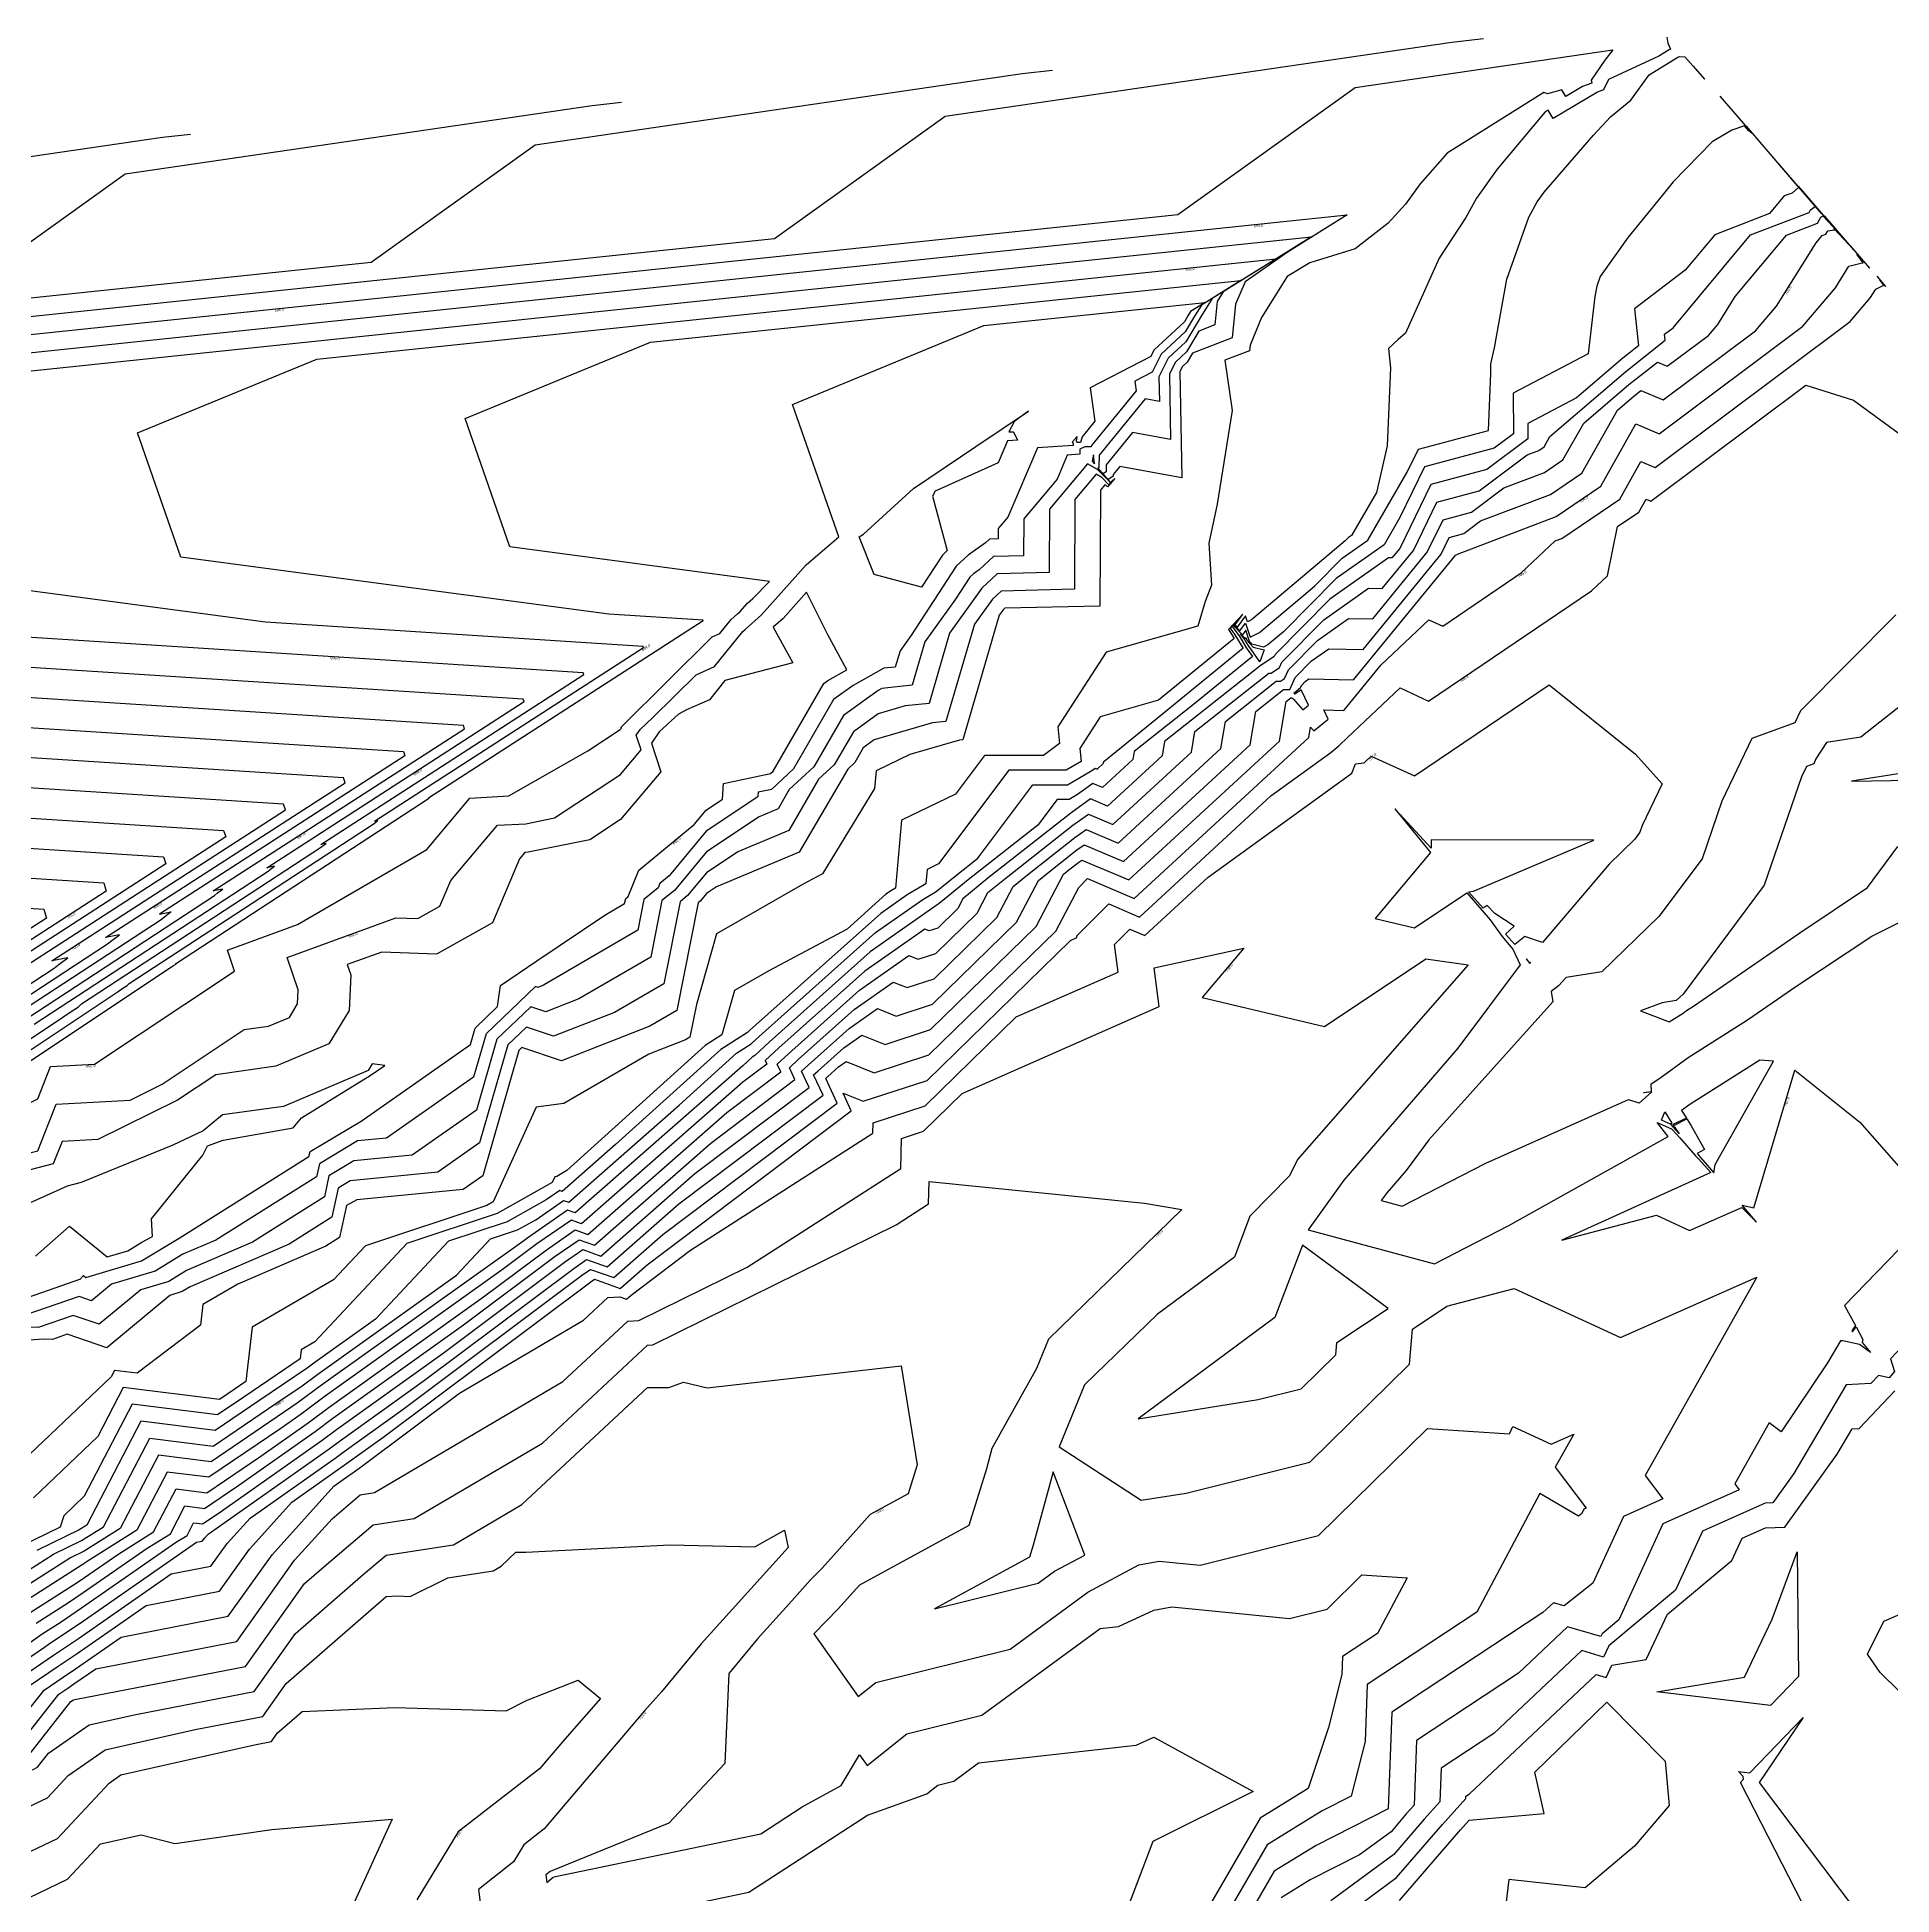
# Model space of a CAD drawing. Extents: x 1684434 to 1702565, y 997334 to 1000228.
# Drawn here: x 1702051.8 to 1702392, y 999886.9 to 1000227.7 of the extents above; entities that cross this region are included whole.
import ezdxf

# ---------------------------------------------------------------- set-up
doc = ezdxf.new("R2010")
doc.units = 0
doc.layers.add('Default', color=7, linetype='Continuous')

msp = doc.modelspace()

# ---------------------------------------------------------------- linework, layer by layer
at = {"layer": 'Default'}
for points in [[(1701858.35, 1000156.32), (1702187.01, 1000190.71), (1702218.33, 1000213.15), (1702311.28, 1000226.73), (1702317.07, 1000227.38)], [(1702350.72, 1000227.65), (1702350.93, 1000226.57), (1702351.43, 1000225.45), (1702351.17, 1000225.33), (1702349.28, 1000224.18), (1702340.05, 1000219.87), (1702339.1, 1000217.99), (1702338.01, 1000217.58), (1702329.85, 1000212.74), (1702328.94, 1000214.25), (1702328.43, 1000213.97), (1702319.61, 1000203.42), (1702315.81, 1000198.11), (1702313.84, 1000194.54), (1702308.96, 1000187.13), (1702302.77, 1000173.36), (1702301.47, 1000172.21), (1702299.69, 1000170.53), (1702300.04, 1000166.98), (1702299.41, 1000152.66), (1702297.45, 1000144.14), (1702292.88, 1000136.26), (1702292.33, 1000135.87), (1702291.73, 1000135.26), (1702274.52, 1000120.75), (1702273.79, 1000120.38), (1702273.43, 1000121.47), (1702271.93, 1000119.43), (1702271.54, 1000119.85), (1702272.94, 1000121.82), (1702270.31, 1000118.98), (1702270.69, 1000118.45), (1702271.34, 1000117.37), (1702257.45, 1000106), (1702246.76, 1000103), (1702243.02, 1000097.18), (1702243.27, 1000094.78), (1702240.55, 1000093.16), (1702230.01, 1000093.18), (1702217.12, 1000075.98), (1702215.03, 1000074.98), (1702214.79, 1000072.36), (1702211.36, 1000070.3), (1702206.52, 1000066.9), (1702182.47, 1000045.41), (1702182.09, 1000045.06), (1702177.2, 1000041.97), (1702157.88, 1000024.51), (1702148.1, 1000015.92), (1702147.66, 1000016.07), (1702145.18, 1000014.36), (1702138.02, 1000010.36), (1702127.26, 1000006.77), (1702113.86, 999992.48), (1702102.55, 999984.4), (1702101.29, 999983.47), (1702092.62, 999977.59), (1702084.44, 999972.04), (1702070.81, 999973.76), (1702060.89, 999954.72), (1702059.5, 999953.84), (1702051.69, 999950.04)], [(1701919.54, 1000159.39), (1702261, 1000195.12), (1702293.54, 1000218.43), (1702340.85, 1000225.35), (1702339.36, 1000223.44), (1702336.87, 1000219.79), (1702336.97, 1000219.23), (1702335.27, 1000218.58), (1702332.2, 1000216.76), (1702331.46, 1000218.01), (1702328.85, 1000217.28), (1702328.16, 1000217.51)], [(1702047.11, 999944.46), (1702054.8, 999949.38), (1702059.94, 999951.88), (1702063.96, 999954.4), (1702072.42, 999970.65), (1702084.05, 999969.19), (1702095.55, 999976.99), (1702100.39, 999980.27), (1702103.25, 999982.38), (1702128.68, 1000000.56), (1702134.91, 1000007.19), (1702139.9, 1000008.86), (1702143.23, 1000010.72), (1702148.36, 1000014.27), (1702149.28, 1000013.94), (1702169.55, 1000031.75), (1702180.08, 1000041.27), (1702182.75, 1000042.96), (1702184.25, 1000044.35), (1702205.55, 1000063.38), (1702214.22, 1000069.46), (1702216.68, 1000070.94), (1702218.94, 1000072.79), (1702224.34, 1000077.03), (1702234.43, 1000090.49), (1702240.81, 1000090.48), (1702245.24, 1000093.12), (1702245.84, 1000093.55), (1702246.21, 1000093.39), (1702247.38, 1000094.48), (1702247.43, 1000094.79), (1702249.73, 1000096.6), (1702258.23, 1000103.53), (1702273, 1000115.62), (1702271.54, 1000118.04), (1702270.67, 1000119.24), (1702272.28, 1000120.98), (1702271.43, 1000119.77), (1702272.4, 1000118.73), (1702273.45, 1000120.16), (1702274.31, 1000117.57), (1702276.03, 1000118.45), (1702286.07, 1000126.92), (1702291.2, 1000132.09), (1702295.88, 1000135.4), (1702303.12, 1000147.87), (1702305.15, 1000152.06), (1702318.04, 1000155.51), (1702318.42, 1000166), (1702318.42, 1000167.7), (1702319.09, 1000170.69), (1702321.4, 1000183.27), (1702325.42, 1000194.63), (1702326.97, 1000197.44), (1702328.21, 1000199.19), (1702337.28, 1000209.67), (1702340.37, 1000213.03), (1702344.13, 1000216.11), (1702347.49, 1000220.77), (1702352.77, 1000223.98), (1702353.09, 1000224.13), (1702354.05, 1000224.02), (1702357.5, 1000220.1), (1702357.7, 1000219.93), (1702355.65, 1000222.31)], [(1702238.01, 1000221.54), (1702232.45, 1000220.92), (1702143.12, 1000207.86), (1702113.03, 1000186.3), (1701797.17, 1000153.25)], [(1702360.46, 1000216.81), (1702366.36, 1000209.95), (1702365.77, 1000210.44), (1702364.96, 1000211.36), (1702362.65, 1000210.57), (1702359.02, 1000208.42), (1702351.92, 1000201.11), (1702349.61, 1000198.31), (1702343.62, 1000190.95), (1702338.51, 1000183.74), (1702337.89, 1000182), (1702337.54, 1000180.08), (1702336.31, 1000169.56), (1702322.55, 1000162.36), (1702322.58, 1000154.87), (1702319.08, 1000152.25), (1702306.28, 1000148.82), (1702301.78, 1000139.53), (1702298.88, 1000134.54), (1702290.06, 1000128.32), (1702280.41, 1000118.57), (1702277.54, 1000116.15), (1702276.77, 1000115.76), (1702274.63, 1000116.29), (1702274.41, 1000116.52), (1702274.15, 1000116.79), (1702273.47, 1000118.84), (1702272.88, 1000118.03), (1702271.32, 1000119.69), (1702271.63, 1000120.13), (1702271.04, 1000119.5), (1702272.38, 1000117.64), (1702273.53, 1000115.73), (1702273.76, 1000115.4), (1702273.95, 1000115.12), (1702274.71, 1000114.02), (1702263.92, 1000105.23), (1702253.01, 1000096.63), (1702252.76, 1000095.15), (1702247.18, 1000090), (1702245.43, 1000090.74), (1702242.61, 1000088.72), (1702241.07, 1000087.79), (1702238.86, 1000087.8), (1702235.35, 1000083.12), (1702222.57, 1000073.1), (1702217.24, 1000068.71), (1702217.08, 1000068.62), (1702204.58, 1000059.86), (1702186.04, 1000043.29), (1702183.41, 1000040.85), (1702182.96, 1000040.57), (1702181.21, 1000038.98), (1702150.46, 1000011.96), (1702149.07, 1000012.46), (1702141.76, 1000007.41), (1702141.04, 1000006.87), (1702103.94, 999980.36), (1702099.5, 999977.08), (1702098.48, 999976.38), (1702083.67, 999966.33), (1702074.03, 999967.55), (1702067.02, 999954.08), (1702060.38, 999949.92), (1702057.9, 999948.71), (1702048.23, 999942.52)], [(1702328.16, 1000217.51), (1702310.41, 1000206.36), (1702305.46, 1000200.74), (1702302.8, 1000197.04), (1702299.59, 1000193.54), (1702293.55, 1000188.82), (1702285.26, 1000186.26), (1702281.07, 1000183.73), (1702276.4, 1000176.21), (1702274.27, 1000171.16), (1702274.17, 1000170.12), (1702269.63, 1000168.37), (1702271.01, 1000159.16), (1702268.23, 1000141.97), (1702266.73, 1000134.82), (1702267.21, 1000127.12), (1702266.06, 1000124.1), (1702264.71, 1000119.59), (1702247.87, 1000114.86), (1702239.02, 1000101.11), (1702239.34, 1000098.08), (1702236.39, 1000095.85), (1702225.59, 1000095.87), (1702220.26, 1000088.77), (1702210.35, 1000084.04), (1702209.23, 1000071.57), (1702208.51, 1000071.14), (1702207.48, 1000070.43), (1702200.35, 1000064.05), (1702186, 1000056.35), (1702179.67, 1000052.74), (1702177.39, 1000044.61), (1702174.31, 1000042.67), (1702148.94, 1000019.73), (1702147.09, 1000018.66), (1702146.77, 1000018.61), (1702146.28, 1000017.53), (1702136.14, 1000011.86), (1702119.62, 1000006.34), (1702102.69, 999988.3), (1702100.2, 999986.86), (1702100.01, 999985.19), (1702089.69, 999978.2), (1702084.83, 999974.9), (1702069.19, 999976.87), (1702060.41, 999960), (1702056.66, 999956.43), (1702055.97, 999954.3), (1702048.59, 999950.71)], [(1702039.04, 1000181.89), (1702067.92, 1000202.58), (1702153.62, 1000215.11), (1702158.96, 1000215.7)], [(1701992.71, 1000197.3), (1702074.8, 1000209.3), (1702079.91, 1000209.87)], [(1702365.27, 1000211.31), (1702375.02, 1000199.97), (1702374.89, 1000200.08), (1702373.73, 1000199.02), (1702372.28, 1000198.57), (1702369.58, 1000195.3), (1702359.53, 1000191.41), (1702354.11, 1000184.93), (1702344.79, 1000177.79), (1702345.55, 1000171.04), (1702342.65, 1000168.76), (1702334.14, 1000161.46), (1702325.22, 1000156.78), (1702325.23, 1000153.97), (1702317.68, 1000148.34), (1702307.41, 1000145.59), (1702301.73, 1000133.85), (1702300.3, 1000132.11), (1702299.67, 1000132.12), (1702288.93, 1000124.54), (1702278.88, 1000114.4), (1702278.71, 1000114.03), (1702276.44, 1000112.5), (1702276.39, 1000112.5), (1702258.59, 1000098.46), (1702258.14, 1000095.82), (1702248.15, 1000086.61), (1702245.03, 1000087.93), (1702241.39, 1000085.32), (1702226.2, 1000073.4), (1702221.59, 1000069.61), (1702220.64, 1000067.79), (1702216.97, 1000064.22), (1702215.39, 1000063.71), (1702214.59, 1000064.03), (1702203.62, 1000056.34), (1702187.83, 1000042.23), (1702185.32, 1000039.91), (1702185.61, 1000039.28), (1702181.2, 1000035.96), (1702151.64, 1000009.99), (1702149.77, 1000010.65), (1702143.45, 1000006.29), (1702137.35, 1000001.72), (1702104.63, 999978.33), (1702100.21, 999975.06), (1702096.46, 999972.42), (1702083.28, 999963.48), (1702075.64, 999964.44), (1702070.08, 999953.77), (1702061.16, 999948.16), (1702060.78, 999947.9), (1702060.69, 999947.84), (1702049.35, 999940.59)], [(1702050.47, 999938.65), (1702059.12, 999944.18), (1702060.49, 999945.11), (1702066.55, 999949.31), (1702073.14, 999953.45), (1702077.25, 999961.33), (1702082.89, 999960.62), (1702092.62, 999967.23), (1702101.49, 999973.47), (1702105.32, 999976.31), (1702133.66, 999996.56), (1702145.14, 1000005.16), (1702150.47, 1000008.85), (1702152.82, 1000008.01), (1702178.27, 1000030.38), (1702188.2, 1000037.85), (1702187.54, 1000039.25), (1702189.62, 1000041.17), (1702202.65, 1000052.82), (1702211.71, 1000059.17), (1702213.37, 1000058.5), (1702216.65, 1000059.56), (1702224.24, 1000066.97), (1702226.2, 1000070.73), (1702229.83, 1000073.71), (1702241.76, 1000083.07), (1702244.63, 1000085.13), (1702249.13, 1000083.22), (1702263.52, 1000096.5), (1702264.17, 1000100.3), (1702277.73, 1000110.99), (1702278.15, 1000111), (1702279.66, 1000112.02), (1702280.1, 1000113), (1702287.79, 1000120.77), (1702296.01, 1000126.57), (1702298.53, 1000126.52), (1702304.26, 1000133.51), (1702308.54, 1000142.36), (1702316.29, 1000144.43), (1702325.11, 1000151.02), (1702327.24, 1000151.83), (1702328.21, 1000152.48), (1702329.29, 1000154.41), (1702343.2, 1000166.34), (1702350.44, 1000172.04), (1702350.32, 1000173.17), (1702351.87, 1000174.35), (1702366.09, 1000191.36), (1702376.82, 1000195.51), (1702377.08, 1000195.97), (1702377.91, 1000196.6), (1702379.12, 1000195.3), (1702370.08, 1000205.81)], [(1702051.58, 999936.71), (1702057.54, 999940.52), (1702060.21, 999942.31), (1702071.95, 999950.46), (1702076.21, 999953.13), (1702078.86, 999958.23), (1702082.5, 999957.77), (1702088.79, 999962.03), (1702102.78, 999971.89), (1702106.01, 999974.29), (1702129.97, 999991.41), (1702146.83, 1000004.04), (1702151.18, 1000007.04), (1702154, 1000006.03), (1702175.35, 1000024.79), (1702190.78, 1000036.42), (1702189.77, 1000038.6), (1702191.4, 1000040.12), (1702201.68, 1000049.3), (1702208.83, 1000054.31), (1702211.36, 1000053.29), (1702216.32, 1000054.91), (1702227.84, 1000066.14), (1702230.82, 1000071.85), (1702233.46, 1000074.01), (1702242.14, 1000080.82), (1702244.22, 1000082.32), (1702250.1, 1000079.82), (1702268.9, 1000097.17), (1702269.74, 1000102.13), (1702279.07, 1000109.49), (1702279.85, 1000109.5), (1702280.6, 1000110), (1702281.32, 1000111.6), (1702286.66, 1000116.99), (1702292.36, 1000121.02), (1702296.77, 1000120.92), (1702306.79, 1000133.16), (1702309.68, 1000139.12), (1702314.9, 1000140.52), (1702320.84, 1000144.96), (1702328.3, 1000147.8), (1702331.68, 1000150.09), (1702335.48, 1000156.82), (1702343.75, 1000163.92), (1702349, 1000168.05), (1702350.82, 1000167.29), (1702358.35, 1000172.92), (1702360.06, 1000174.94), (1702363.29, 1000180.1), (1702372.66, 1000191.3), (1702378.35, 1000193.51), (1702378.97, 1000194.6), (1702379.34, 1000194.88), (1702382.07, 1000191.96), (1702374.89, 1000200.31)], [(1701980.72, 1000162.46), (1702292.08, 1000195.04), (1702281.27, 1000188.3), (1702273.35, 1000182.77), (1702271.61, 1000178.65), (1702270.99, 1000172.49), (1702263.69, 1000169.68), (1702262.72, 1000168.06), (1702261.86, 1000167.25), (1702261.41, 1000166.34), (1702261.75, 1000146.82), (1702250.38, 1000148.9), (1702249.18, 1000147.43), (1702249.17, 1000147.1), (1702248.18, 1000146.46)], [(1702048.65, 999931.89), (1702052.7, 999934.77), (1702055.97, 999936.86), (1702059.93, 999939.52), (1702077.34, 999951.61), (1702079.27, 999952.82), (1702080.47, 999955.12), (1702082.12, 999954.91), (1702084.96, 999956.84), (1702104.06, 999970.3), (1702106.71, 999972.26), (1702126.28, 999986.25), (1702148.52, 1000002.91), (1702151.88, 1000005.23), (1702155.18, 1000004.06), (1702172.42, 1000019.21), (1702193.37, 1000034.99), (1702191.99, 1000037.95), (1702193.19, 1000039.06), (1702200.72, 1000045.78), (1702205.95, 1000049.45), (1702209.34, 1000048.08), (1702216, 1000050.25), (1702231.44, 1000065.32), (1702235.44, 1000072.97), (1702237.09, 1000074.32), (1702242.52, 1000078.58), (1702243.82, 1000079.51), (1702251.07, 1000076.43), (1702274.28, 1000097.84), (1702275.32, 1000103.97), (1702280.41, 1000107.98), (1702281.54, 1000108), (1702281.57, 1000107.98), (1702281.54, 1000108), (1702281.56, 1000108.01), (1702282.54, 1000110.2), (1702285.52, 1000113.22), (1702288.71, 1000115.47), (1702295.01, 1000115.33), (1702309.32, 1000132.81), (1702310.81, 1000135.89), (1702313.5, 1000136.61), (1702316.57, 1000138.9), (1702329.36, 1000143.77), (1702335.15, 1000147.69), (1702341.67, 1000159.24), (1702344.3, 1000161.5), (1702345.97, 1000162.82), (1702350.07, 1000161.1), (1702367.02, 1000173.78), (1702370.85, 1000178.32), (1702378.12, 1000189.93), (1702379.22, 1000191.25), (1702379.89, 1000191.51), (1702380.25, 1000192.15), (1702381.53, 1000192.3), (1702381.34, 1000192.57), (1702385.03, 1000188.62), (1702379.7, 1000194.81)], [(1702041.9, 1000165.53), (1702285.57, 1000191.02)], [(1702044.93, 999926.72), (1702053.1, 999932.32), (1702053.82, 999932.83), (1702054.4, 999933.2), (1702059.65, 999936.73), (1702081, 999951.55), (1702082.07, 999951.75), (1702082.51, 999952.37), (1702083.14, 999953.06), (1702105.34, 999968.72), (1702107.4, 999970.24), (1702122.59, 999981.1), (1702150.21, 1000001.79), (1702152.58, 1000003.43), (1702156.36, 1000002.08), (1702169.5, 1000013.63), (1702195.96, 1000033.56), (1702194.22, 1000037.29), (1702194.98, 1000038), (1702199.75, 1000042.26), (1702203.07, 1000044.59), (1702207.32, 1000042.87), (1702215.68, 1000045.6), (1702235.05, 1000064.49), (1702240.06, 1000074.08), (1702240.72, 1000074.63), (1702242.89, 1000076.33), (1702243.41, 1000076.7), (1702252.05, 1000073.04), (1702279.66, 1000098.52), (1702280.9, 1000105.8), (1702281.75, 1000106.47), (1702281.94, 1000106.47), (1702282.09, 1000106.36), (1702282.18, 1000106.3), (1702283.94, 1000104.28), (1702284.97, 1000105.1), (1702283.67, 1000107.92), (1702282.46, 1000107.14), (1702282.41, 1000107.21), (1702282.31, 1000107.32), (1702283.55, 1000108.35), (1702283.76, 1000108.81), (1702284.39, 1000109.44), (1702285.06, 1000109.92), (1702293.25, 1000109.74), (1702311.85, 1000132.46), (1702311.94, 1000132.65), (1702312.11, 1000132.7), (1702312.3, 1000132.84), (1702330.42, 1000139.74), (1702338.63, 1000145.3), (1702345.05, 1000156.7), (1702349.32, 1000154.91), (1702375.68, 1000174.63), (1702381.64, 1000181.69), (1702384.11, 1000185.63), (1702386.32, 1000186.2), (1702386.72, 1000186.25), (1702385.58, 1000187.85), (1702387.98, 1000185.28), (1702384.51, 1000189.31)], [(1702285.57, 1000191.02), (1702269.35, 1000180.92), (1702268.24, 1000179.18), (1702267.8, 1000174.86), (1702264.88, 1000173.74), (1702262.6, 1000169.91), (1702260.55, 1000168), (1702259.49, 1000165.84), (1702259.7, 1000153.83), (1702252.7, 1000155.11), (1702247.87, 1000149.21), (1702247.85, 1000147.9), (1702247.26, 1000147.52), (1702248.59, 1000145.93), (1702248.98, 1000146.27), (1702248.37, 1000145.55), (1702247.07, 1000146.9), (1702246.04, 1000147.48), (1702242.14, 1000142.81), (1702242.06, 1000126.38), (1702228.59, 1000126.05), (1702227, 1000124.57), (1702223.71, 1000119.97), (1702218.47, 1000102.09), (1702216, 1000101.84), (1702205.32, 1000098.74), (1702203.3, 1000097.27), (1702201.75, 1000094.59), (1702200.46, 1000093.39), (1702191.58, 1000078.16), (1702176.42, 1000071.77), (1702174.59, 1000070.55), (1702173.49, 1000069.21), (1702173.05, 1000068.86), (1702169.13, 1000049.11), (1702164.19, 1000046.23), (1702147.97, 1000039.89), (1702140.7, 1000042.31), (1702140.13, 1000041.77), (1702133.52, 1000018.78), (1702129.94, 1000016.28), (1702110.42, 1000014.36), (1702108.52, 1000013.34), (1702107.27, 1000007.44), (1702104.76, 1000005.87), (1702088.6, 999998.91), (1702082.2, 999995.19), (1702081.76, 999991.4), (1702070.11, 999982.56), (1702065.97, 999983.08), (1702065.35, 999981.88), (1702045.5, 999963.03)], [(1702279.07, 1000187.01), (1702267.35, 1000179.71), (1702265.28, 1000176.46), (1702262.47, 1000171.76), (1702259.25, 1000168.75), (1702257.57, 1000165.34), (1702257.65, 1000160.84), (1702255.02, 1000161.32), (1702246.57, 1000151), (1702246.53, 1000148.7), (1702246.33, 1000148.57), (1702247.98, 1000146.6), (1702246.27, 1000148.37), (1702244.43, 1000149.41), (1702237.46, 1000141.05), (1702237.4, 1000129.45), (1702227.89, 1000129.23), (1702225.05, 1000126.57), (1702219.17, 1000118.34), (1702215.38, 1000105.43), (1702211.01, 1000104.98), (1702206.05, 1000103.54), (1702201.5, 1000100.23), (1702198, 1000094.19), (1702195.11, 1000091.51), (1702189.64, 1000082.13), (1702180.31, 1000078.2), (1702174.57, 1000074.37), (1702171.1, 1000070.17), (1702169.72, 1000069.06), (1702166.74, 1000054.01), (1702157.67, 1000048.73), (1702146.52, 1000044.37), (1702141.52, 1000046.03), (1702138.13, 1000042.8), (1702132.95, 1000024.81), (1702125.26, 1000019.42), (1702109.22, 1000017.84), (1702106.99, 1000016.51), (1702105.86, 1000011.17), (1702098.02, 1000006.24), (1702079.85, 999998.41), (1702078.4, 999997.53), (1702076.12, 999996.85), (1702064.55, 999987.22), (1702057.31, 999989.7), (1702054.6, 999988.76), (1702052.94, 999988.8), (1702032.07, 999987.33)], [(1702047.33, 1000037.71), (1702076.42, 1000057.1), (1702076.79, 1000057.36), (1702077.19, 1000057.62), (1702077.35, 1000057.77), (1702123.57, 1000088), (1702123.64, 1000088.05), (1702123.75, 1000088.13), (1702123.54, 1000088.09), (1702173.96, 1000120.65), (1702173.94, 1000120.7), (1702156.63, 1000121.81), (1702078.13, 1000132.28), (1702070.21, 1000155.06), (1702103.08, 1000168.6), (1702279.07, 1000187.01)], [(1702038.82, 1000026.27), (1702051.89, 1000032.89), (1702054.21, 1000038.8), (1702062.32, 1000039.23), (1702078.86, 1000050.26), (1702087.97, 1000056.31), (1702086.67, 1000060.15), (1702099.54, 1000064.86), (1702123.23, 1000078.65), (1702131.16, 1000088.04), (1702138.3, 1000088.45), (1702152.8, 1000096.72), (1702158.74, 1000100.62), (1702158.98, 1000100.9), (1702158.92, 1000101.07), (1702158.97, 1000101.14), (1702159.11, 1000101.27), (1702175.62, 1000117.65), (1702176.98, 1000118.26), (1702179.06, 1000120.83), (1702180.23, 1000121.87), (1702180.73, 1000122.31), (1702182.09, 1000123.84), (1702183.08, 1000124.69), (1702186.09, 1000127.77), (1702138.47, 1000134.13), (1702130.28, 1000157.67), (1702164.26, 1000171.67), (1702272.56, 1000183)], [(1702047.64, 999925.96), (1702054.76, 999930.84), (1702059.37, 999933.93), (1702076.39, 999945.75), (1702083.66, 999947.16), (1702086.63, 999951.34), (1702090.83, 999955.99), (1702106.63, 999967.13), (1702108.09, 999968.21), (1702118.9, 999975.94), (1702151.9, 1000000.66), (1702153.29, 1000001.62), (1702157.54, 1000000.11), (1702166.57, 1000008.04), (1702198.55, 1000032.13), (1702196.44, 1000036.64), (1702196.76, 1000036.94), (1702198.78, 1000038.74), (1702200.19, 1000039.73), (1702205.3, 1000037.67), (1702215.35, 1000040.94), (1702238.65, 1000063.67), (1702242.85, 1000071.69), (1702244.44, 1000073.29), (1702253.02, 1000069.65), (1702285.05, 1000099.19), (1702285.36, 1000101.07), (1702285.95, 1000100.4), (1702288.61, 1000102.53), (1702287.83, 1000104.23), (1702291.49, 1000104.15), (1702298.35, 1000112.54), (1702307.09, 1000120.77), (1702309.61, 1000119.61), (1702324.03, 1000129.36), (1702330.24, 1000135.24), (1702331.48, 1000135.71), (1702342.1, 1000142.91), (1702345.99, 1000149.81), (1702348.57, 1000148.72), (1702384.34, 1000175.48), (1702388.09, 1000179.92), (1702389.04, 1000181.41), (1702390.51, 1000182.16), (1702389.82, 1000183.13), (1702390.93, 1000181.94), (1702389.32, 1000183.81)], [(1702272.56, 1000183), (1702265.35, 1000178.5), (1702264.07, 1000176.5), (1702262.35, 1000173.61), (1702257.95, 1000169.5), (1702256.32, 1000166.2), (1702253.14, 1000164.56), (1702253.39, 1000162.8), (1702245.16, 1000152.73), (1702245.1, 1000152.52), (1702243.99, 1000152.52), (1702243.07, 1000152.06), (1702243.03, 1000151.16), (1702240.75, 1000150.99), (1702238.86, 1000146.59), (1702232.77, 1000139.3), (1702232.74, 1000132.53), (1702227.19, 1000132.4), (1702224.56, 1000129.94), (1702223.54, 1000129.22), (1702222.84, 1000128.58), (1702220.24, 1000124.58), (1702214.62, 1000116.71), (1702212.29, 1000108.76), (1702206.73, 1000108.19), (1702206.06, 1000107.82), (1702199.69, 1000103.19), (1702194.26, 1000093.8), (1702189.75, 1000089.63), (1702187.7, 1000086.11), (1702184.21, 1000084.64), (1702174.54, 1000078.2), (1702168.72, 1000071.13), (1702166.39, 1000069.26), (1702164.34, 1000058.91), (1702151.15, 1000051.23), (1702145.07, 1000048.85), (1702142.35, 1000049.76), (1702136.13, 1000043.82), (1702132.39, 1000030.83), (1702120.57, 1000022.55), (1702109.88, 1000021.5), (1702105.27, 1000018.75), (1702104.46, 1000014.89), (1702091.28, 1000006.61), (1702079.16, 1000001.39), (1702075.91, 999999.4), (1702070.78, 999997.89), (1702063.15, 999991.54), (1702058.39, 999993.18), (1702051.97, 999990.94), (1702048.05, 999991.03)], [(1702047.02, 1000022.11), (1702051.91, 1000023.38), (1702055.27, 1000031.94), (1702068.83, 1000032.67), (1702074.69, 1000035.56), (1702089.77, 1000045.59), (1702094.19, 1000046.2), (1702098.08, 1000047.84), (1702099.56, 1000050.31), (1702099.68, 1000052.91), (1702097.67, 1000058.83), (1702117.56, 1000066.11), (1702121.58, 1000065.96), (1702125.67, 1000068.24), (1702127.67, 1000072.94), (1702136.21, 1000083.07), (1702141.41, 1000083.36), (1702146.65, 1000084.43), (1702158.76, 1000092.37), (1702162.58, 1000096.9), (1702161.69, 1000099.6), (1702162.44, 1000100.69), (1702164.68, 1000102.77), (1702172.65, 1000110.68), (1702176.05, 1000112.19), (1702181.23, 1000118.63), (1702181.67, 1000119.01), (1702184.67, 1000121.66), (1702192.87, 1000130.88), (1702198.81, 1000135.97), (1702190.35, 1000160.28), (1702225.44, 1000174.73), (1702266.05, 1000178.98), (1702263.35, 1000177.3), (1702262.87, 1000176.55), (1702262.22, 1000175.46), (1702256.64, 1000170.24), (1702256.07, 1000169.1), (1702244.96, 1000163.34), (1702245.83, 1000157.21), (1702243.48, 1000154.33), (1702243.18, 1000153.31), (1702242.64, 1000153.31), (1702242.42, 1000153.54)], [(1702050.34, 999925.19), (1702055.65, 999928.84), (1702059.09, 999931.14), (1702071.78, 999939.95), (1702085.24, 999942.57), (1702090.75, 999950.31), (1702098.52, 999958.92), (1702107.91, 999965.55), (1702108.78, 999966.19), (1702115.21, 999970.78), (1702153.59, 999999.54), (1702153.99, 999999.81), (1702158.72, 999998.13), (1702163.65, 1000002.46), (1702201.13, 1000030.7), (1702199.63, 1000033.93), (1702203.28, 1000032.46), (1702215.03, 1000036.28), (1702241.35, 1000061.96), (1702242.52, 1000062.47), (1702242.48, 1000062.79), (1702248.34, 1000068.65), (1702254, 1000066.25), (1702278.07, 1000088.46), (1702289.11, 1000096.43), (1702290.56, 1000097.65), (1702290.6, 1000097.75), (1702290.69, 1000097.76), (1702292.09, 1000099.11), (1702301.8, 1000108.27), (1702307.03, 1000105.87), (1702336.91, 1000126.06), (1702339.84, 1000128.83), (1702341.65, 1000137.86), (1702345.57, 1000140.51), (1702346.92, 1000142.91), (1702347.82, 1000142.54), (1702376.25, 1000163.8), (1702384.99, 1000161.05), (1702399.79, 1000150.24)], [(1702233.65, 1000159.05), (1702231.69, 1000157.62), (1702230.99, 1000157.07), (1702230.03, 1000155.26), (1702230.9, 1000155.26), (1702231.61, 1000153.72), (1702229.77, 1000153.58), (1702228.06, 1000149.59), (1702216.5, 1000144.37), (1702216.04, 1000143.47), (1702218.74, 1000133.46), (1702217.84, 1000132.63), (1702214.01, 1000126.73), (1702205.3, 1000129.08), (1702202.58, 1000135.99), (1702203.36, 1000136.47), (1702212.52, 1000144.86), (1702223.96, 1000152.56), (1702233.65, 1000159.05)], [(1702242.42, 1000153.54), (1702242.57, 1000154.41), (1702241.67, 1000153.37), (1702241.83, 1000153.12), (1702241.82, 1000152.77), (1702235.26, 1000152.29), (1702229.82, 1000139.62), (1702228.08, 1000137.54), (1702228.08, 1000135.61), (1702226.49, 1000135.57), (1702225.74, 1000134.87), (1702222.54, 1000132.62), (1702220.34, 1000130.61), (1702212.18, 1000118.03), (1702210.07, 1000115.08), (1702209.2, 1000112.1), (1702207.11, 1000111.89), (1702201.45, 1000108.74), (1702197.89, 1000106.15), (1702190.51, 1000093.41), (1702186.47, 1000089.67), (1702184.02, 1000089.15), (1702183.95, 1000088.31), (1702174.51, 1000082.02), (1702167.72, 1000073.79), (1702166.03, 1000072.39), (1702165.7, 1000071.58), (1702163.06, 1000069.46), (1702161.94, 1000063.82), (1702144.64, 1000053.73), (1702143.63, 1000053.33), (1702143.17, 1000053.48), (1702134.13, 1000044.85), (1702131.83, 1000036.86), (1702115.89, 1000025.69), (1702110.54, 1000025.17), (1702103.55, 1000020.98), (1702103.05, 1000018.61), (1702084.54, 1000006.99), (1702078.48, 1000004.38), (1702073.41, 1000001.28), (1702065.44, 999998.92), (1702061.76, 999995.86), (1702059.46, 999996.65), (1702049.34, 999993.13)], [(1702245.33, 1000149.88), (1702245.71, 1000149.4), (1702245.54, 1000151.01), (1702245.33, 1000149.88)], [(1702248.18, 1000146.46), (1702248.6, 1000145.96), (1702249.45, 1000146.7), (1702248.14, 1000145.15), (1702247.87, 1000145.43), (1702247.65, 1000145.55), (1702246.83, 1000144.57), (1702246.73, 1000123.3), (1702229.29, 1000122.88), (1702228.96, 1000122.57), (1702228.26, 1000121.6), (1702221.56, 1000098.75), (1702221, 1000098.7), (1702211.89, 1000096.06), (1702205.68, 1000093.09), (1702205.38, 1000089.85), (1702195.86, 1000074.2), (1702192.19, 1000072.23), (1702176.37, 1000063.19), (1702172.71, 1000050.2), (1702171.53, 1000044.21), (1702170.7, 1000043.73), (1702163.97, 1000041.1), (1702148.38, 1000032.06), (1702143.31, 1000031.36), (1702135.44, 1000014.03), (1702134.25, 1000013.36), (1702111.98, 1000005.92), (1702106.12, 999999.67), (1702091.2, 999991.02), (1702090.05, 999981.03), (1702086.76, 999978.81), (1702085.22, 999977.76), (1702067.58, 999979.97), (1702062.88, 999970.94), (1702051.08, 999959.73)], [(1702438.73, 1000127.25), (1702436.21, 1000130.04), (1702430.71, 1000136.16), (1702429.82, 1000134.95), (1702428.47, 1000134.85), (1702424.54, 1000131.03), (1702403.2, 1000095.27), (1702401.36, 1000093.82), (1702384.62, 1000091.17), (1702402.83, 1000091.48), (1702403.83, 1000092.27), (1702409.71, 1000096.74), (1702440.79, 1000120.96), (1702442.64, 1000121.8), (1702443.23, 1000122.02), (1702443.15, 1000122.21), (1702438.73, 1000127.25)], [(1702038.34, 1000033.73), (1702066.46, 1000052.48), (1702067.32, 1000053.07), (1702068.28, 1000053.7), (1702068.64, 1000054.04), (1702113.76, 1000083.55), (1702113.94, 1000083.7), (1702114.27, 1000083.94), (1702113.67, 1000083.83), (1702163.01, 1000115.69), (1702162.95, 1000115.88), (1702093.65, 1000120.32), (1702017.79, 1000130.44)], [(1702196.75, 1000118.14), (1702192.92, 1000125.86), (1702188.62, 1000121.01), (1702186.82, 1000119.42), (1702190.38, 1000112.86), (1702177.94, 1000109.63), (1702175.12, 1000106.12), (1702170.87, 1000104.23), (1702169.4, 1000103.49), (1702165.91, 1000100.25), (1702164.45, 1000098.13), (1702166.19, 1000092.9), (1702158.78, 1000084.12), (1702153.16, 1000080.43), (1702141.87, 1000078.13), (1702141.26, 1000078.09), (1702140.26, 1000076.9), (1702135.28, 1000065.17), (1702125.06, 1000059.46), (1702115, 1000059.83), (1702108.66, 1000057.51), (1702109.31, 1000055.63), (1702109, 1000049.13), (1702105.3, 1000042.97), (1702095.57, 1000038.86), (1702084.54, 1000037.32), (1702077.53, 1000032.67), (1702062.88, 1000025.44), (1702056.34, 1000025.09), (1702054.71, 1000020.96), (1702043.15, 1000017.95)], [(1702392.76, 1000121.66), (1702375.24, 1000104.05), (1702374.22, 1000101.86), (1702366.32, 1000098.99), (1702360.83, 1000087.48), (1702357.2, 1000076.93), (1702349.29, 1000066.33), (1702338.8, 1000056.19), (1702332.28, 1000055.18), (1702330.87, 1000053.65), (1702329.51, 1000052.57), (1702329.8, 1000050.71), (1702307.1, 1000025.36), (1702302.91, 1000019.78), (1702299.43, 1000015.74), (1702298.33, 1000014.22), (1702302.2, 1000013.19), (1702317.55, 1000021.1), (1702343.68, 1000032.76), (1702345.6, 1000032.15), (1702345.68, 1000032.09), (1702347.98, 1000034.18), (1702346.54, 1000033.99), (1702346.47, 1000034.06), (1702347.94, 1000034.25), (1702347.84, 1000035.64), (1702349.47, 1000036.68), (1702354.63, 1000040.47), (1702365.54, 1000047.36), (1702374.6, 1000053.6), (1702388.32, 1000062.75), (1702402.73, 1000069.93)], [(1702051.23, 1000046.59), (1702094.14, 1000074.65), (1702094.56, 1000075.01), (1702095.3, 1000075.55), (1702093.94, 1000075.3), (1702141.11, 1000105.76), (1702140.96, 1000106.23), (1701967.67, 1000117.33)], [(1702029.34, 1000029.75), (1702056.49, 1000047.85), (1702057.85, 1000048.79), (1702059.36, 1000049.78), (1702059.93, 1000050.31), (1702103.95, 1000079.1), (1702104.25, 1000079.36), (1702104.78, 1000079.75), (1702103.81, 1000079.56), (1702152.06, 1000110.72), (1702151.95, 1000111.06), (1702030.66, 1000118.82)], [(1702046.71, 999995.31), (1702059.76, 999999.85), (1702059.9, 1000000.15), (1702060.29, 1000000.5), (1702060.72, 1000000.14), (1702070.92, 1000003.16), (1702077.8, 1000007.36), (1702101.64, 1000022.33), (1702101.83, 1000023.22), (1702111.2, 1000028.83), (1702131.27, 1000042.88), (1702132.13, 1000045.88), (1702136.25, 1000049.81), (1702136.76, 1000053.67), (1702143.46, 1000058.2), (1702155.92, 1000066.6), (1702159.55, 1000068.72), (1702159.74, 1000069.66), (1702160.18, 1000070.01), (1702162.16, 1000074.84), (1702172.32, 1000083.22), (1702174.48, 1000085.85), (1702177.49, 1000087.85), (1702177.7, 1000090.77), (1702186.3, 1000092.58), (1702186.77, 1000093.02), (1702196.09, 1000109.11), (1702196.84, 1000109.66), (1702200.3, 1000111.58), (1702196.75, 1000118.14)], [(1702276.85, 1000115.29), (1702276.05, 1000113.07), (1702274.55, 1000115.25), (1702274.07, 1000115.94), (1702273.51, 1000116.77), (1702273.23, 1000117.23), (1702272.53, 1000118.2), (1702273.35, 1000117.33), (1702273.49, 1000117.53), (1702273.66, 1000117.03), (1702274.31, 1000116.35), (1702274.86, 1000115.78), (1702276.85, 1000115.29)], [(1701841.7, 1000114.35), (1702118.97, 1000096.59), (1702119.21, 1000095.83), (1702074.2, 1000066.77), (1702076.34, 1000067.17), (1702075.18, 1000066.31), (1702074.52, 1000065.75), (1702033.81, 1000039.13)], [(1702042.52, 1000042.86), (1702084.33, 1000070.2), (1702084.87, 1000070.66), (1702085.82, 1000071.36), (1702084.07, 1000071.03), (1702130.16, 1000100.8), (1702129.96, 1000101.41), (1701904.69, 1000115.84)], [(1702016.4, 1000031.68), (1702054.9, 1000056.86), (1702055.79, 1000057.62), (1702057.38, 1000058.78), (1702054.47, 1000058.24), (1702097.31, 1000085.91), (1702096.97, 1000086.95), (1701715.73, 1000111.37)], [(1702025.11, 1000035.41), (1702064.71, 1000061.3), (1702065.48, 1000061.97), (1702066.86, 1000062.98), (1702064.33, 1000062.5), (1702108.26, 1000090.87), (1702107.97, 1000091.77), (1701778.72, 1000112.86)], [(1702401.97, 1000111.62), (1702386.32, 1000099.25), (1702380.04, 1000098.25), (1702378.09, 1000095.25), (1702377.67, 1000094.34), (1702376.35, 1000093.86), (1702375.44, 1000091.94), (1702368.59, 1000072.08), (1702353.7, 1000052.12), (1702352.47, 1000050.93), (1702349.87, 1000050.52), (1702345.92, 1000049.06), (1702351.18, 1000047.01), (1702353.72, 1000048.64), (1702354.33, 1000049.08), (1702355.61, 1000049.89), (1702375.12, 1000063.33), (1702387.57, 1000071.64), (1702393.08, 1000079.17)], [(1701589.76, 1000108.39), (1702074.98, 1000077.31), (1702075.41, 1000075.98), (1702034.73, 1000049.71)], [(1701652.74, 1000109.88), (1702085.98, 1000082.13), (1702086.36, 1000080.94), (1702044.6, 1000053.97)], [(1702046.36, 999915.93), (1702053.04, 999924.43), (1702056.54, 999926.83), (1702058.81, 999928.35), (1702067.17, 999934.16), (1702086.82, 999937.98), (1702094.87, 999949.27), (1702106.21, 999961.85), (1702109.2, 999963.96), (1702109.48, 999964.17), (1702111.52, 999965.63), (1702129.26, 999978.92), (1702152, 999992.32), (1702156.46, 999996.47), (1702158.67, 999996.59), (1702159.9, 999996.15), (1702160.72, 999996.87), (1702171.65, 1000005.11), (1702205.07, 1000026.57), (1702205.12, 1000028.51), (1702214.7, 1000031.63), (1702231.39, 1000047.91), (1702250.08, 1000056.15), (1702249.41, 1000061.19), (1702252.24, 1000064.02), (1702254.97, 1000062.86), (1702266.59, 1000073.58), (1702292.7, 1000092.43), (1702292.94, 1000092.64), (1702293.61, 1000094.34), (1702295.22, 1000094.53), (1702295.38, 1000094.69), (1702296.52, 1000095.76), (1702304.45, 1000092.13), (1702329.17, 1000108.82), (1702344.97, 1000096.13), (1702349.88, 1000090.69), (1702346.23, 1000083.02), (1702345.8, 1000081.79), (1702344.87, 1000080.54), (1702340.12, 1000075.94), (1702327.9, 1000061.58), (1702324.68, 1000062.66), (1702322.82, 1000061.22), (1702321.74, 1000062.44), (1702321.15, 1000063.12), (1702322.74, 1000064.57), (1702319.15, 1000066.92), (1702317.79, 1000068.34), (1702317.01, 1000067.87), (1702314.33, 1000070.89), (1702315.25, 1000071), (1702337.33, 1000080.36), (1702307.49, 1000080.39), (1702307.5, 1000078.87), (1702301.72, 1000085.14), (1702300.85, 1000086.08), (1702301.67, 1000085.08), (1702307.39, 1000078.09), (1702297.21, 1000066), (1702304.47, 1000064.28), (1702314.07, 1000070.68), (1702316.81, 1000067.48), (1702318.34, 1000065.71), (1702320.34, 1000062.89), (1702321.09, 1000062), (1702322.48, 1000060.34), (1702323.84, 1000057.48), (1702312.36, 1000042.19), (1702291.5, 1000017.97), (1702284.92, 1000008.85), (1702308.11, 1000002.66), (1702321.74, 1000009.68), (1702350.98, 1000025.99), (1702348.97, 1000028.56), (1702351.59, 1000027.42), (1702351.75, 1000027.24), (1702353.1, 1000025.75), (1702355.99, 1000022.47), (1702356.53, 1000021.87), (1702358.8, 1000019.4), (1702331.46, 1000006.97), (1702348.82, 1000011.54), (1702354.91, 1000008.73), (1702364.49, 1000012.96), (1702367.15, 1000010.28), (1702364.53, 1000013.4), (1702366.68, 1000012.9), (1702374.23, 1000038.17), (1702386.12, 1000028.59), (1702399.97, 1000012.89)], [(1701463.79, 1000105.4), (1702052.99, 1000067.67), (1702053.51, 1000066.05), (1702014.99, 1000041.18)], [(1701526.77, 1000106.89), (1702063.99, 1000072.49), (1702064.46, 1000071.01), (1702024.86, 1000045.44)], [(1702048.19, 999914.05), (1702055.74, 999923.66), (1702057.43, 999924.82), (1702058.52, 999925.56), (1702062.56, 999928.36), (1702088.4, 999933.38), (1702098.99, 999948.24), (1702105.88, 999955.88), (1702111.06, 999960.27), (1702113.67, 999960.67), (1702148.23, 999981.04), (1702160.12, 999992.11), (1702162.18, 999992.22), (1702182.02, 1000002), (1702210.19, 1000020.1), (1702210.32, 1000025.65), (1702214.38, 1000026.97), (1702221.44, 1000033.86), (1702257.63, 1000049.83), (1702256.7, 1000056.9), (1702273.15, 1000060.56), (1702265.49, 1000051.47), (1702287.94, 1000046.15), (1702306.54, 1000058.57), (1702314.31, 1000057.48), (1702282.99, 1000021.76), (1702281.5, 1000018.78), (1702274.25, 1000011.36), (1702271.42, 1000003.88), (1702257.28, 999993.42), (1702243.9, 999980.44), (1702239.25, 999969.08), (1702254.3, 999959.25), (1702262.58, 999960.57), (1702285.24, 999966.24), (1702303.52, 999984.21), (1702304.07, 999990.67), (1702310.36, 999994.84), (1702322.73, 999998.1), (1702342.2, 999989.14), (1702367.23, 1000000.19), (1702346.73, 999963.79), (1702349.99, 999959.5), (1702342.76, 999956.27), (1702337.15, 999944.03), (1702331.87, 999939.87), (1702329.92, 999940.45), (1702328.01, 999938.66), (1702300.29, 999920.36), (1702299.62, 999902.68), (1702286.41, 999895.95), (1702278.69, 999891.2), (1702268.23, 999873.14)], [(1702325.58, 1000057.84), (1702324.95, 1000058.55), (1702325.57, 1000057.74), (1702325.73, 1000057.9), (1702325.58, 1000057.84)], [(1702113.24, 1000039.29), (1702112.52, 1000038.09), (1702096.96, 1000031.52), (1702085.76, 1000029.96), (1702082.26, 1000027.01), (1702076.67, 1000024.4), (1702059.87, 1000017.52), (1702057.29, 1000016.85), (1702048.63, 1000012.99)], [(1702051.49, 1000004.04), (1702057.71, 1000009.55), (1702064.6, 1000003.9), (1702068.42, 1000005.03), (1702071, 1000006.61), (1702072.93, 1000007.66), (1702072.78, 1000010.9), (1702082.2, 1000022.59), (1702083.05, 1000024.29), (1702085.89, 1000025.3), (1702098.72, 1000027.56), (1702100.25, 1000029.41), (1702112.89, 1000037.2), (1702115.57, 1000039.02), (1702113.24, 1000039.29)], [(1702370.28, 1000039.79), (1702367.79, 1000039.97), (1702354.94, 1000031.86), (1702353.42, 1000030.75), (1702354.32, 1000029.33), (1702351.83, 1000028.17), (1702351.99, 1000027.98), (1702354.4, 1000029.2), (1702355.16, 1000028.07), (1702357.62, 1000023.59), (1702356.31, 1000022.87), (1702356.92, 1000022.15), (1702359.37, 1000019.32), (1702359.6, 1000020.84), (1702370.28, 1000039.79)], [(1702352.09, 1000027.83), (1702353, 1000026.48), (1702351.9, 1000027.69), (1702351.39, 1000028.25), (1702349.76, 1000028.96), (1702350.37, 1000030.52), (1702351.67, 1000028.45), (1702351.42, 1000028.33), (1702351.91, 1000027.75), (1702352.09, 1000027.83)], [(1702050.02, 999912.18), (1702057.98, 999922.32), (1702058.45, 999922.64), (1702058.99, 999922.76), (1702089.99, 999928.79), (1702100.8, 999943.96), (1702104.36, 999947.05), (1702113.44, 999954.74), (1702120.92, 999955.89), (1702144.45, 999969.75), (1702163.77, 999987.74), (1702164.73, 999987.79), (1702209.37, 1000009.81), (1702215.31, 1000013.62), (1702215.41, 1000017.73), (1702254.89, 1000013.76), (1702261.79, 1000012.61), (1702237.27, 999988.82), (1702235.08, 999983.46), (1702226.92, 999968.77), (1702225.91, 999965.02), (1702222.69, 999954.65), (1702202.63, 999943.71), (1702198.72, 999939.34), (1702194.27, 999934.75), (1702202.38, 999923.24), (1702205.63, 999925.82), (1702230.26, 999931.94), (1702244.49, 999942.38), (1702253.87, 999947.4), (1702257.63, 999948.09), (1702265.14, 999947.35), (1702286.83, 999952.78), (1702306.8, 999972.41), (1702321.84, 999971.47), (1702322.48, 999972.77), (1702329.49, 999969.54), (1702333.67, 999971.38), (1702330.25, 999965.32), (1702335.96, 999957.8), (1702335.51, 999957.6), (1702335.15, 999956.83), (1702334.53, 999956.34), (1702327.44, 999960.48), (1702315.87, 999938.75), (1702295.78, 999925.49), (1702295.37, 999914.98), (1702292.82, 999905), (1702287.53, 999902.31), (1702277.4, 999896.07), (1702263.68, 999872.37)], [(1702299.6, 999994.44), (1702283.88, 1000006.08), (1702278.85, 999992.8), (1702253.73, 999974.22), (1702275.78, 999977.74), (1702283.66, 999979.71), (1702290.01, 999985.96), (1702290.21, 999988.2), (1702299.6, 999994.44)], [(1702395.11, 1000007.13), (1702383.29, 999994.96), (1702384.03, 999993.62), (1702385.33, 999991.29), (1702384.65, 999990.33), (1702384.79, 999990.18), (1702385.45, 999991.09), (1702386.68, 999988.77), (1702386.57, 999988.2), (1702388.09, 999986.35), (1702386.06, 999987.84), (1702383.02, 999988.51), (1702382.56, 999988.48), (1702380.18, 999984.46), (1702371.73, 999971.81), (1702369.52, 999973.48), (1702363.2, 999962.26), (1702364.02, 999961.19), (1702350.02, 999954.94), (1702341.94, 999937.3), (1702338.89, 999934.75), (1702338.65, 999934.24), (1702332.53, 999936.06), (1702323.49, 999927.56), (1702304.81, 999915.22), (1702304.36, 999903.31), (1702302.93, 999901.71), (1702300.13, 999898.46), (1702294.37, 999894.22), (1702285.29, 999889.6), (1702279.98, 999886.33)], [(1702394.02, 999987.57), (1702391.77, 999985.19), (1702392.47, 999982.88), (1702391.51, 999981.72), (1702389.56, 999982.14), (1702388.18, 999980.69), (1702383.64, 999980.43), (1702374, 999964.14), (1702370.17, 999958.77), (1702368.75, 999958.73), (1702357.28, 999953.61), (1702352.3, 999942.76), (1702340.09, 999932.55), (1702339.13, 999930.49), (1702335.14, 999931.67), (1702318.97, 999916.46), (1702309.33, 999910.09), (1702309.09, 999903.94), (1702306.24, 999900.74), (1702300.64, 999894.25), (1702289.12, 999885.76)], [(1702050.9, 999909.83), (1702051.85, 999910.31), (1702053.84, 999912.84), (1702061.34, 999918.06), (1702069.87, 999919.98), (1702091.57, 999924.2), (1702099.14, 999934.82), (1702111.59, 999945.64), (1702115.81, 999949.21), (1702128.18, 999951.11), (1702140.68, 999958.47), (1702163.73, 999979.94), (1702167.67, 999979.94), (1702170.36, 999980.93), (1702174.66, 999979.88), (1702210.27, 999983.91), (1702213.19, 999965.74), (1702211.55, 999960.46), (1702204.57, 999956.65), (1702195.77, 999946.82), (1702193.67, 999944.65), (1702190.19, 999940.78), (1702183.94, 999933.82), (1702178.64, 999927.49), (1702177.9, 999910.96), (1702167.67, 999900.02), (1702145.86, 999891.16), (1702145.11, 999890.56), (1702145.29, 999889.15), (1702146.04, 999889.82), (1702146.43, 999890.1), (1702146.87, 999890.25), (1702184.55, 999898.09), (1702192.11, 999903), (1702199.27, 999906.92), (1702202.66, 999912.53), (1702204.01, 999910.61), (1702211.33, 999916.41), (1702225.09, 999919.83), (1702246.78, 999935.74), (1702250.17, 999936.12), (1702256.62, 999939.11), (1702259.93, 999939.71), (1702281.51, 999937.58), (1702288.41, 999939.31), (1702294.77, 999945.56), (1702303.08, 999945.04), (1702297.65, 999934.84), (1702291.26, 999930.62), (1702291.13, 999927.28), (1702288.64, 999917.57), (1702284.92, 999906.37), (1702276.11, 999900.94), (1702266.16, 999883.76)], [(1702283.87, 999877.3), (1702301.16, 999890.03), (1702309.55, 999899.77), (1702313.83, 999904.57), (1702313.85, 999904.96), (1702314.45, 999905.36), (1702337.76, 999927.29), (1702339.61, 999926.74), (1702340.65, 999928.98), (1702346.91, 999930.02), (1702350.88, 999938.37), (1702362.67, 999948.21), (1702364.54, 999952.28), (1702368.84, 999954.2), (1702372.4, 999954.3), (1702381.97, 999967.72), (1702384.73, 999972.38), (1702386.02, 999972.45), (1702392.56, 999979.33)], [(1702243.94, 999949.2), (1702238.14, 999964.5), (1702234.51, 999951.02), (1702233.84, 999948.84), (1702216.38, 999939.32), (1702235.43, 999944.05), (1702238.43, 999946.25), (1702243.94, 999949.2)], [(1702020.44, 999888.9), (1702053.68, 999904.69), (1702057.46, 999908.77), (1702064.23, 999913.48), (1702080.76, 999917.2), (1702093.15, 999919.61), (1702097.48, 999925.67), (1702115.82, 999941.61), (1702117.81, 999941.7), (1702120.21, 999941.63), (1702127.13, 999945.05), (1702135.44, 999946.32), (1702136.9, 999947.19), (1702139.61, 999949.71), (1702141.43, 999949.71), (1702167.89, 999951.07), (1702183.45, 999950.74), (1702188.88, 999953.79), (1702189.54, 999950.62), (1702186.11, 999946.81), (1702173.61, 999932.9), (1702166.29, 999924.14), (1702164.75, 999922.4), (1702163.21, 999920.64), (1702144.79, 999898.96), (1702141.05, 999896.06), (1702139.16, 999892.95), (1702132.72, 999887.83), (1702135.62, 999865.32)], [(1702374.9, 999926.96), (1702369.76, 999921.63), (1702348.87, 999924.13), (1702365, 999926.82), (1702370.05, 999937.44), (1702374.62, 999949.82), (1702374.9, 999926.96)], [(1702411.44, 999906.43), (1702389.86, 999927.68), (1702387.56, 999931.02), (1702390.52, 999937.09), (1702398.99, 999940.68)], [(1702035.4, 999887.66), (1702055.52, 999897.21), (1702064.96, 999907.39), (1702067.11, 999908.89), (1702091.64, 999914.41), (1702094.74, 999915.01), (1702095.82, 999916.53), (1702100.4, 999920.51), (1702117.37, 999921.22), (1702137.81, 999920.66), (1702141.65, 999922.56), (1702151, 999926.23), (1702155.13, 999922.91), (1702148.55, 999915.42), (1702143.95, 999910), (1702128.99, 999898.41), (1702121.41, 999885.95)], [(1702301.67, 999885.81), (1702312.86, 999898.8), (1702314.45, 999900.58), (1702328.22, 999901.82), (1702326.52, 999909.38), (1702339.75, 999922.2), (1702350.42, 999911.4), (1702351.17, 999903.27), (1702344.8, 999895.81), (1702335.73, 999888.18), (1702321.75, 999889.69), (1702320.45, 999878.97)], [(1702375.68, 999885.14), (1702364.24, 999907.47), (1702364.78, 999908.09), (1702364.73, 999908.6), (1702363.85, 999909.5), (1702365.94, 999909.25), (1702375.72, 999919.38), (1702367.65, 999907.47), (1702385.49, 999883.91)], [(1702160.79, 999882.86), (1702182.32, 999887.34), (1702204.07, 999901.48), (1702214.99, 999905.38), (1702217.02, 999907), (1702219.92, 999907.72), (1702224.49, 999911.07), (1702253.38, 999914.33), (1702256.61, 999915.83), (1702274.82, 999905.82), (1702256.44, 999896.65), (1702246.58, 999870.74)], [(1702050.36, 999886.41), (1702057.35, 999889.73), (1702063.4, 999896.25), (1702070.86, 999897.9), (1702077.01, 999896.31), (1702094.83, 999898.84), (1702116.93, 999900.75), (1702107.7, 999880.63)]]:
    msp.add_lwpolyline(points, dxfattribs=at)

# ---------------------------------------------------------------- texts
for s, rotation, p in [(' 695.0', 5.973, (1702274.79, 1000192.73)), (' 693.0', 5.973, (1702262.24, 1000184.75)), (' 703.0', 57.9661, (1702372.62, 1000180.2)), (' 696.0', 5.973, (1702095.18, 1000177.27)), (' 704.0', 34.1426, (1702334.75, 1000142.07)), (' 705.0', 34.0348, (1702323.48, 1000128.38)), (' 695.0', 356.3354, (1702105.35, 1000113.54)), (' 694.0', 32.8513, (1702162.7, 1000114.89)), (' 706.0', 34.0348, (1702312.8, 1000109.17)), (' 696.0', 32.8513, (1702120.81, 1000092.06)), (' 707.0', 43.315, (1702296.11, 1000094.69)), (' 697.0', 32.8513, (1702099.45, 1000080.37)), (' 690.0', 39.5218, (1702168.43, 1000079.37)), (' 703.0', 32.8513, (1702057.24, 1000065.76)), (' 699.0', 32.8513, (1702073.18, 1000067.62)), (' 691.0', 20.1029, (1702108.8, 1000062.37)), (' 700.0', 32.8513, (1702058.12, 1000060)), (' 708.0', 49.9081, (1702269.95, 1000055.99)), (' 692.0', 3.0763, (1702060.6, 1000038.64)), (' 707.0', 73.3728, (1702372.7, 1000031.3)), (' 709.0', 44.1344, (1702257, 1000007.26)), (' 698.0', 34.1501, (1702095.48, 999976.33)), (' 710.0', 28.6006, (1702205.42, 999956.54)), (' 711.0', 49.6529, (1702162.3, 999918.8)), (' 712.0', 58.6881, (1702128.82, 999897.15))]:
    msp.add_text(s, height=0.5, rotation=rotation, dxfattribs=at).set_placement(p)

doc.saveas('drawing.dxf')
